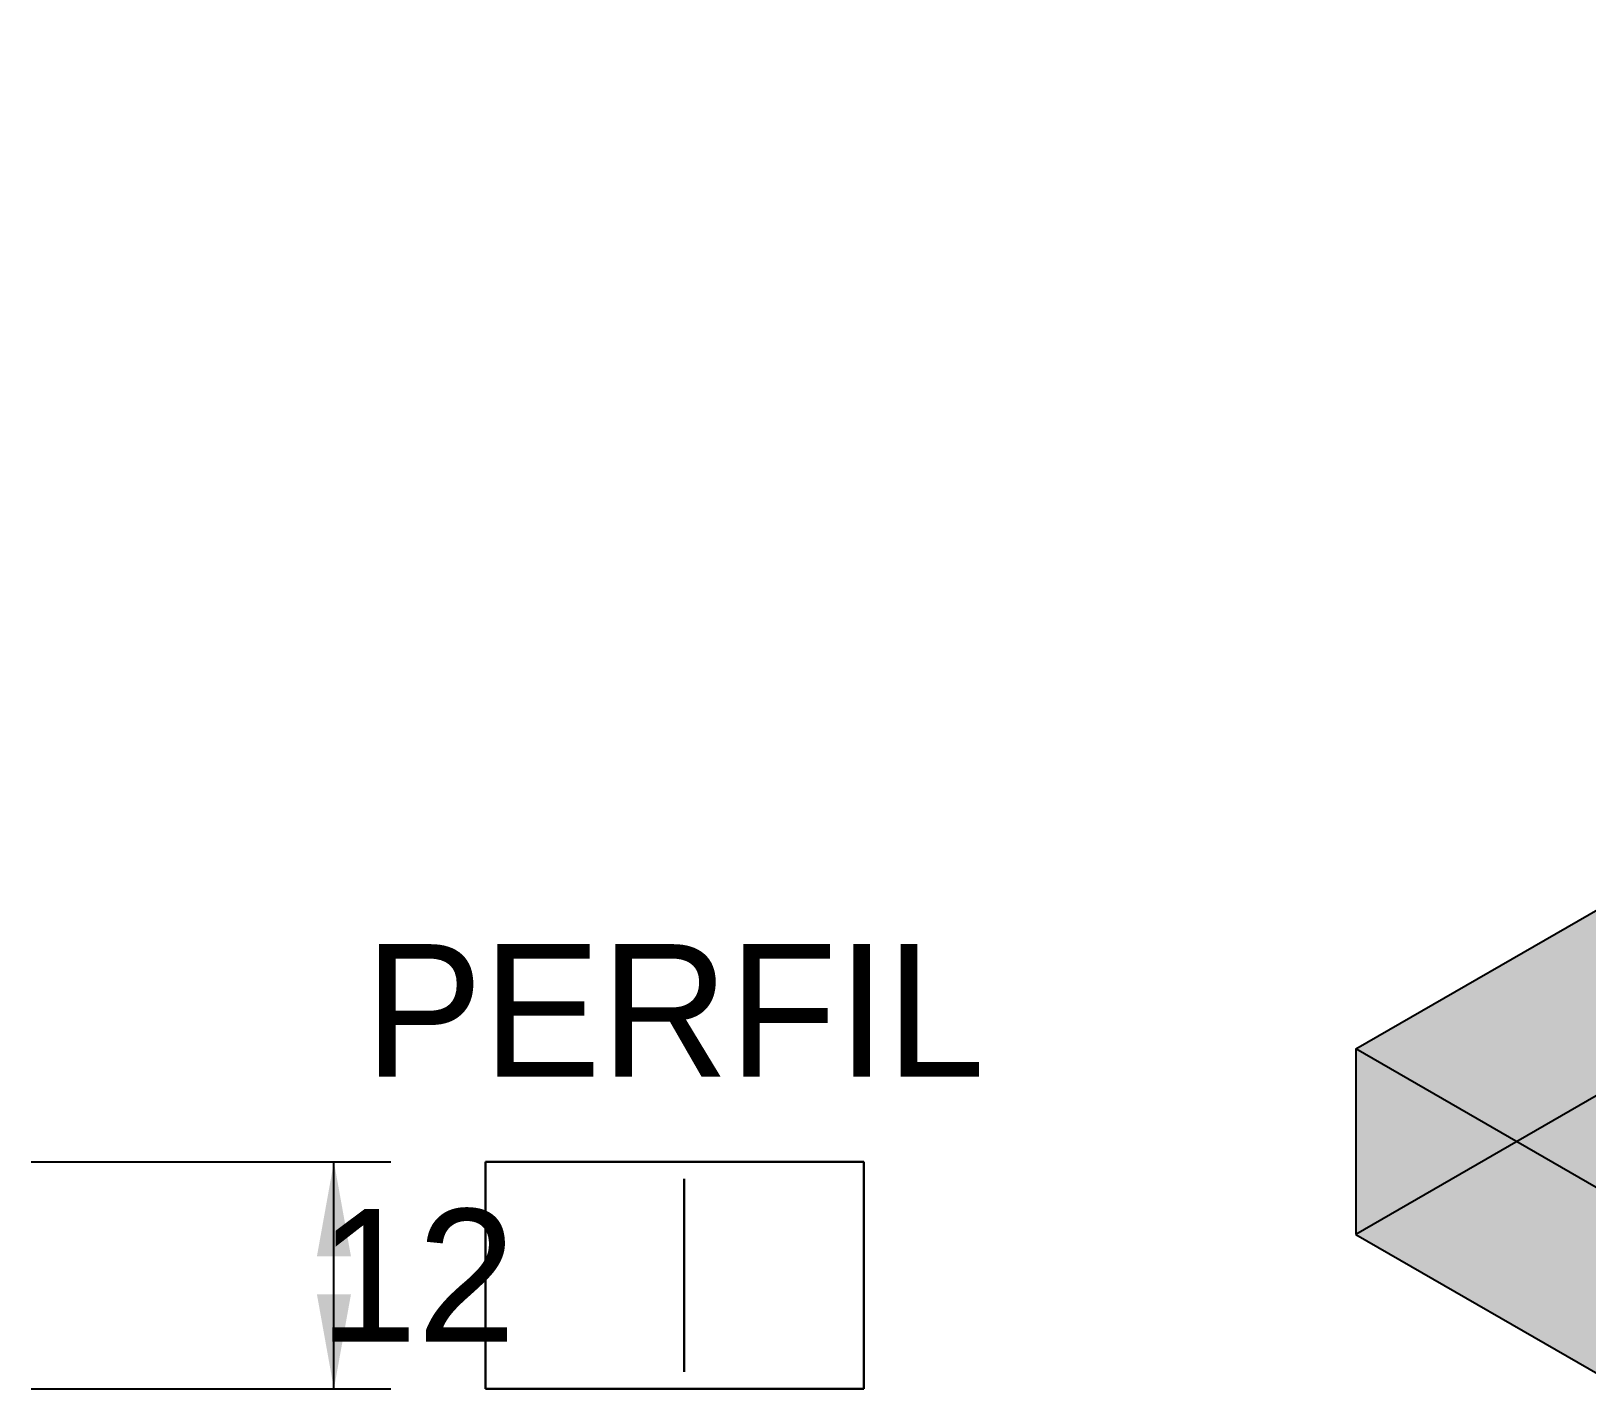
# Model space of a CAD drawing. Extents: x 0 to 1682, y 0 to 1188.
# Drawn here: x 932.4 to 1014.6, y 484.4 to 556.1 of the extents above; entities that cross this region are included whole.
import ezdxf
from ezdxf.enums import TextEntityAlignment as Align

# ---------------------------------------------------------------- set-up
doc = ezdxf.new("R2010")
doc.units = 0
for name, color, linetype in [('COTAS', 7, 'CONTINUOUS'), ('SOMBRA', 8, 'CONTINUOUS'), ('TEXTO', 7, 'CONTINUOUS'), ('VISIBLE', 7, 'CONTINUOUS')]:
    doc.layers.add(name, color=color, linetype=linetype)

msp = doc.modelspace()

# ---------------------------------------------------------------- linework, layer by layer
at = {"layer": 'COTAS'}
for p, q in [((932.3583, 496.3708), (951.3583, 496.3708)), ((948.3583, 484.3708), (948.3583, 496.3708)), ((932.3583, 484.3708), (951.3583, 484.3708))]:
    msp.add_line(p, q, dxfattribs=at)
for points in [[(948.3583, 496.3708), (949.2583, 491.3708), (947.4583, 491.3708)], [(948.3583, 484.3708), (949.2583, 489.3708), (947.4583, 489.3708)]]:
    msp.add_solid(points, dxfattribs=at)
at = {"layer": 'SOMBRA', "color": 254}
for points in [[(1107.42, 549.2343), (1095.5063, 556.1127), (1002.3583, 502.3337)], [(1107.42, 549.2343), (1002.3583, 502.3337), (1016.5004, 494.1687)]]:
    msp.add_solid(points, dxfattribs=at)
at = {"layer": 'SOMBRA', "color": 253}
for points in [[(1095.5063, 556.1127), (1078.7719, 545.1846), (1002.3583, 502.3337)], [(1078.7719, 545.1846), (1046.0221, 517.745), (1002.3583, 492.5357)], [(1078.7719, 545.1846), (1002.3583, 492.5357), (1002.3583, 495.2839)], [(1078.7719, 545.1846), (1002.3583, 495.2839), (1002.3583, 502.3337)]]:
    msp.add_solid(points, dxfattribs=at)
at = {"layer": 'SOMBRA', "color": 252}
for points in [[(1047.0666, 517.1419), (1002.3583, 492.5357), (1046.0221, 517.745)], [(1060.1642, 509.58), (1002.3583, 492.5357), (1047.0666, 517.1419)], [(1060.1642, 509.58), (1016.5004, 484.3708), (1002.3583, 492.5357)], [(1012.5338, 489.409), (1002.3583, 502.3337), (1002.3583, 495.2839)], [(1016.5004, 487.1189), (1002.3583, 502.3337), (1012.5338, 489.409)], [(1016.5004, 487.1189), (1016.5004, 494.1687), (1002.3583, 502.3337)], [(1012.5338, 489.409), (1002.3583, 495.2839), (1002.3583, 492.5357)], [(1012.5338, 489.409), (1002.3583, 492.5357), (1016.5004, 484.3708)], [(1016.5004, 487.1189), (1012.5338, 489.409), (1016.5004, 484.3708)]]:
    msp.add_solid(points, dxfattribs=at)
at = {"layer": 'VISIBLE'}
for p, q in [((1002.3583, 502.3337), (1095.5063, 556.1127)), ((1046.0221, 517.745), (1002.3583, 492.5357)), ((1016.5004, 494.1687), (1002.3583, 502.3337)), ((1002.3583, 502.3337), (1002.3583, 495.2839)), ((956.3583, 487.7365), (956.3583, 496.3708)), ((956.3583, 496.3708), (976.3583, 496.3708)), ((956.3583, 496.3708), (956.3583, 484.3708)), ((976.3583, 496.3708), (956.3583, 496.3708)), ((956.3583, 496.3708), (956.3583, 496.3708)), ((956.3583, 496.3708), (956.3583, 496.3708)), ((956.3583, 496.3708), (956.3583, 496.3708)), ((956.3583, 496.3708), (956.3583, 496.3708)), ((956.3583, 496.3708), (956.3583, 496.3708)), ((956.3583, 496.3708), (956.3583, 496.3708)), ((956.3583, 496.3708), (956.3583, 496.3708)), ((956.3583, 496.3708), (956.3583, 496.3708)), ((976.3583, 496.3708), (976.3583, 487.7365)), ((976.3583, 484.3708), (976.3583, 496.3708)), ((976.3583, 496.3708), (976.3583, 496.3708)), ((976.3583, 496.3708), (976.3583, 496.3708)), ((976.3583, 496.3708), (976.3583, 496.3708)), ((976.3583, 496.3708), (976.3583, 496.3708)), ((976.3583, 496.3708), (976.3583, 496.3708)), ((976.3583, 496.3708), (976.3583, 496.3708)), ((976.3583, 496.3708), (976.3583, 496.3708)), ((976.3583, 496.3708), (976.3583, 496.3708)), ((956.3583, 495.5619), (956.3583, 494.4169)), ((956.3583, 495.5381), (956.3583, 494.7875)), ((956.3583, 495.5151), (956.3583, 495.0825)), ((956.3583, 495.4928), (956.3583, 495.297)), ((956.3583, 495.4708), (956.3583, 495.4271)), ((956.3583, 495.4708), (956.3583, 495.4702)), ((956.3583, 495.4277), (956.3583, 495.4708)), ((956.3583, 495.4702), (956.3583, 495.4271)), ((956.3583, 495.4271), (956.3583, 495.4277)), ((956.3583, 495.4271), (956.3583, 495.4255)), ((956.3583, 495.2986), (956.3583, 495.4271)), ((956.3583, 495.4255), (956.3583, 495.297)), ((956.3583, 495.297), (956.3583, 495.2986)), ((956.3583, 495.297), (956.3583, 495.2943)), ((956.3583, 495.0852), (956.3583, 495.297)), ((956.3583, 495.2943), (956.3583, 495.0825)), ((956.3583, 495.0825), (956.3583, 495.0852)), ((956.3583, 495.0825), (956.3583, 495.0788)), ((956.3583, 494.7912), (956.3583, 495.0825)), ((956.3583, 495.0788), (956.3583, 494.7875)), ((966.8583, 495.4271), (966.8583, 495.4708)), ((966.8583, 495.4708), (966.8583, 495.4271)), ((966.8583, 495.297), (966.8583, 495.4271)), ((966.8583, 495.4271), (966.8583, 495.297)), ((966.8583, 495.0825), (966.8583, 495.297)), ((966.8583, 495.297), (966.8583, 495.0825)), ((966.8583, 494.7875), (966.8583, 495.0825)), ((966.8583, 495.0825), (966.8583, 494.7875)), ((1002.3583, 495.2839), (1002.3583, 492.5357)), ((956.3583, 494.7875), (956.3583, 494.7912)), ((956.3583, 494.7875), (956.3583, 494.7828)), ((956.3583, 494.4215), (956.3583, 494.7875)), ((956.3583, 494.7828), (956.3583, 494.4169)), ((956.3583, 494.4169), (956.3583, 494.4215)), ((956.3583, 494.4169), (956.3583, 494.4113)), ((956.3583, 493.9825), (956.3583, 494.4169)), ((956.3583, 494.4113), (956.3583, 493.977)), ((966.8583, 494.4169), (966.8583, 494.7875)), ((966.8583, 494.7875), (966.8583, 494.4169)), ((966.8583, 493.977), (966.8583, 494.4169)), ((966.8583, 494.4169), (966.8583, 493.977)), ((956.3583, 493.977), (956.3583, 493.9825)), ((956.3583, 493.977), (956.3583, 493.9707)), ((956.3583, 493.4817), (956.3583, 493.977)), ((956.3583, 493.9707), (956.3583, 493.4754)), ((956.3583, 493.4754), (956.3583, 493.4817)), ((956.3583, 493.4754), (956.3583, 493.4685)), ((956.3583, 492.9277), (956.3583, 493.4754)), ((956.3583, 493.4685), (956.3583, 492.9208)), ((966.8583, 493.4754), (966.8583, 493.977)), ((966.8583, 493.977), (966.8583, 493.4754)), ((966.8583, 492.9208), (966.8583, 493.4754)), ((966.8583, 493.4754), (966.8583, 492.9208)), ((956.3583, 492.9208), (956.3583, 492.9277)), ((956.3583, 492.9208), (956.3583, 492.9133)), ((956.3583, 492.3299), (956.3583, 492.9208)), ((956.3583, 492.9133), (956.3583, 492.3224)), ((966.8583, 492.3224), (966.8583, 492.9208)), ((966.8583, 492.9208), (966.8583, 492.3224)), ((1002.3583, 492.5357), (1016.5004, 484.3708)), ((956.3583, 492.3224), (956.3583, 492.3299)), ((956.3583, 492.3224), (956.3583, 492.3145)), ((956.3583, 491.6986), (956.3583, 492.3224)), ((956.3583, 492.3145), (956.3583, 491.6907)), ((956.3583, 491.6907), (956.3583, 491.6986)), ((956.3583, 491.6907), (956.3583, 491.6825)), ((956.3583, 491.0446), (956.3583, 491.6907)), ((956.3583, 491.6825), (956.3583, 491.0364)), ((966.8583, 491.6907), (966.8583, 492.3224)), ((966.8583, 492.3224), (966.8583, 491.6907)), ((966.8583, 491.0364), (966.8583, 491.6907)), ((966.8583, 491.6907), (966.8583, 491.0364)), ((956.3583, 491.0364), (956.3583, 491.0446)), ((956.3583, 491.0364), (956.3583, 491.0281)), ((956.3583, 490.3791), (956.3583, 491.0364)), ((956.3583, 491.0281), (956.3583, 490.3708)), ((966.8583, 490.3708), (966.8583, 491.0364)), ((966.8583, 491.0364), (966.8583, 490.3708)), ((956.3583, 490.3708), (956.3583, 490.3791)), ((956.3583, 490.3708), (956.3583, 490.3624)), ((956.3583, 489.7134), (956.3583, 490.3708)), ((956.3583, 490.3624), (956.3583, 489.7051)), ((966.8583, 489.7051), (966.8583, 490.3708)), ((966.8583, 490.3708), (966.8583, 489.7051)), ((956.3583, 489.7051), (956.3583, 489.7134)), ((956.3583, 489.7051), (956.3583, 489.6969)), ((956.3583, 489.059), (956.3583, 489.7051)), ((956.3583, 489.6969), (956.3583, 489.0508)), ((966.8583, 489.0508), (966.8583, 489.7051)), ((966.8583, 489.7051), (966.8583, 489.0508)), ((956.3583, 489.0508), (956.3583, 489.059)), ((956.3583, 489.0508), (956.3583, 489.0429)), ((956.3583, 488.427), (956.3583, 489.0508)), ((956.3583, 489.0429), (956.3583, 488.4191)), ((956.3583, 488.4191), (956.3583, 488.427)), ((956.3583, 488.4191), (956.3583, 488.4116)), ((956.3583, 487.8283), (956.3583, 488.4191)), ((956.3583, 488.4116), (956.3583, 487.8208)), ((966.8583, 488.4191), (966.8583, 489.0508)), ((966.8583, 489.0508), (966.8583, 488.4191)), ((966.8583, 487.8208), (966.8583, 488.4191)), ((966.8583, 488.4191), (966.8583, 487.8208)), ((956.3583, 487.8208), (956.3583, 487.8283)), ((956.3583, 487.8208), (956.3583, 487.8138)), ((956.3583, 487.273), (956.3583, 487.8208)), ((956.3583, 487.8138), (956.3583, 487.2661)), ((956.3583, 484.3708), (956.3583, 487.7365)), ((966.8583, 487.2661), (966.8583, 487.8208)), ((966.8583, 487.8208), (966.8583, 487.2661)), ((976.3583, 487.7365), (976.3583, 484.3708)), ((956.3583, 487.2661), (956.3583, 487.273)), ((956.3583, 486.0221), (956.3583, 487.2661)), ((956.3583, 487.2661), (956.3583, 487.2598)), ((956.3583, 486.7708), (956.3583, 487.2661)), ((956.3583, 487.2598), (956.3583, 486.7645)), ((956.3583, 486.7645), (956.3583, 486.7708)), ((956.3583, 486.0249), (956.3583, 486.7645)), ((956.3583, 486.7645), (956.3583, 486.759)), ((956.3583, 486.3302), (956.3583, 486.7645)), ((956.3583, 486.759), (956.3583, 486.3247)), ((966.8583, 486.7645), (966.8583, 487.2661)), ((966.8583, 487.2661), (966.8583, 486.7645)), ((966.8583, 486.3247), (966.8583, 486.7645)), ((966.8583, 486.7645), (966.8583, 486.3247)), ((956.3583, 486.3247), (956.3583, 486.3302)), ((956.3583, 486.0264), (956.3583, 486.3247)), ((956.3583, 486.3247), (956.3583, 486.32)), ((956.3583, 485.9587), (956.3583, 486.3247)), ((956.3583, 486.32), (956.3583, 485.954)), ((956.3583, 486.1117), (956.3583, 485.4445)), ((956.3583, 486.1055), (956.3583, 485.659)), ((956.3583, 486.1044), (956.3583, 485.954)), ((956.3583, 485.954), (956.3583, 485.9587)), ((956.3583, 485.954), (956.3583, 485.9503)), ((956.3583, 485.6627), (956.3583, 485.954)), ((956.3583, 485.9503), (956.3583, 485.659)), ((966.8583, 485.954), (966.8583, 486.3247)), ((966.8583, 486.3247), (966.8583, 485.954)), ((966.8583, 485.659), (966.8583, 485.954)), ((966.8583, 485.954), (966.8583, 485.659)), ((956.3583, 485.659), (956.3583, 485.6627)), ((956.3583, 485.659), (956.3583, 485.6563)), ((956.3583, 485.4472), (956.3583, 485.659)), ((956.3583, 485.6563), (956.3583, 485.4445)), ((956.3583, 485.4445), (956.3583, 485.4472)), ((956.3583, 485.4445), (956.3583, 485.4429)), ((956.3583, 485.316), (956.3583, 485.4445)), ((956.3583, 485.4429), (956.3583, 485.3144)), ((956.3583, 485.3144), (956.3583, 485.316)), ((956.3583, 485.3144), (956.3583, 485.3138)), ((956.3583, 485.2713), (956.3583, 485.3144)), ((956.3583, 485.3138), (956.3583, 485.2708)), ((956.3583, 485.2708), (956.3583, 485.2713)), ((966.8583, 485.4445), (966.8583, 485.659)), ((966.8583, 485.659), (966.8583, 485.4445)), ((966.8583, 485.3144), (966.8583, 485.4445)), ((966.8583, 485.4445), (966.8583, 485.3144)), ((966.8583, 485.2708), (966.8583, 485.3144)), ((966.8583, 485.3144), (966.8583, 485.2708)), ((976.3583, 484.3708), (956.3583, 484.3708)), ((956.3583, 484.3708), (976.3583, 484.3708)), ((956.3583, 484.3708), (956.3583, 484.3708)), ((956.3583, 484.3708), (956.3583, 484.3708)), ((956.3583, 484.3708), (956.3583, 484.3708)), ((956.3583, 484.3708), (956.3583, 484.3708)), ((956.3583, 484.3708), (956.3583, 484.3708)), ((956.3583, 484.3708), (956.3583, 484.3708)), ((956.3583, 484.3708), (956.3583, 484.3708)), ((956.3583, 484.3708), (956.3583, 484.3708)), ((956.3583, 484.3708), (956.3583, 484.3708)), ((956.3583, 484.3708), (956.3583, 484.3708)), ((956.3583, 484.3708), (956.3583, 484.3708)), ((956.3583, 484.3708), (956.3583, 484.3708)), ((956.3583, 484.3708), (956.3583, 484.3708)), ((956.3583, 484.3708), (956.3583, 484.3708)), ((956.3583, 484.3708), (956.3583, 484.3708)), ((956.3583, 484.3708), (956.3583, 484.3708)), ((956.3583, 484.3708), (956.3583, 484.3708)), ((956.3583, 484.3708), (956.3583, 484.3708)), ((956.3583, 484.3708), (956.3583, 484.3708)), ((956.3583, 484.3708), (956.3583, 484.3708)), ((956.3583, 484.3708), (956.3583, 484.3708)), ((956.3583, 484.3708), (956.3583, 484.3708)), ((956.3583, 484.3708), (956.3583, 484.3708)), ((956.3583, 484.3708), (956.3583, 484.3708)), ((976.3583, 484.3708), (976.3583, 484.3708)), ((976.3583, 484.3708), (976.3583, 484.3708)), ((976.3583, 484.3708), (976.3583, 484.3708)), ((976.3583, 484.3708), (976.3583, 484.3708)), ((976.3583, 484.3708), (976.3583, 484.3708)), ((976.3583, 484.3708), (976.3583, 484.3708)), ((976.3583, 484.3708), (976.3583, 484.3708)), ((976.3583, 484.3708), (976.3583, 484.3708)), ((976.3583, 484.3708), (976.3583, 484.3708)), ((976.3583, 484.3708), (976.3583, 484.3708)), ((976.3583, 484.3708), (976.3583, 484.3708)), ((976.3583, 484.3708), (976.3583, 484.3708)), ((976.3583, 484.3708), (976.3583, 484.3708)), ((976.3583, 484.3708), (976.3583, 484.3708)), ((976.3583, 484.3708), (976.3583, 484.3708)), ((976.3583, 484.3708), (976.3583, 484.3708)), ((976.3583, 484.3708), (976.3583, 484.3708)), ((976.3583, 484.3708), (976.3583, 484.3708)), ((976.3583, 484.3708), (976.3583, 484.3708)), ((976.3583, 484.3708), (976.3583, 484.3708)), ((976.3583, 484.3708), (976.3583, 484.3708)), ((976.3583, 484.3708), (976.3583, 484.3708)), ((976.3583, 484.3708), (976.3583, 484.3708)), ((976.3583, 484.3708), (976.3583, 484.3708))]:
    msp.add_line(p, q, dxfattribs=at)

# ---------------------------------------------------------------- texts
at = {"layer": 'COTAS'}
msp.add_text('12', height=7, dxfattribs=at).set_placement((952.7583, 490.3708), align=Align.MIDDLE_CENTER)
at = {"layer": 'TEXTO'}
msp.add_text('PERFIL', height=7, dxfattribs=at).set_placement((966.3583, 504.3708), align=Align.MIDDLE_CENTER)

doc.saveas('drawing.dxf')
